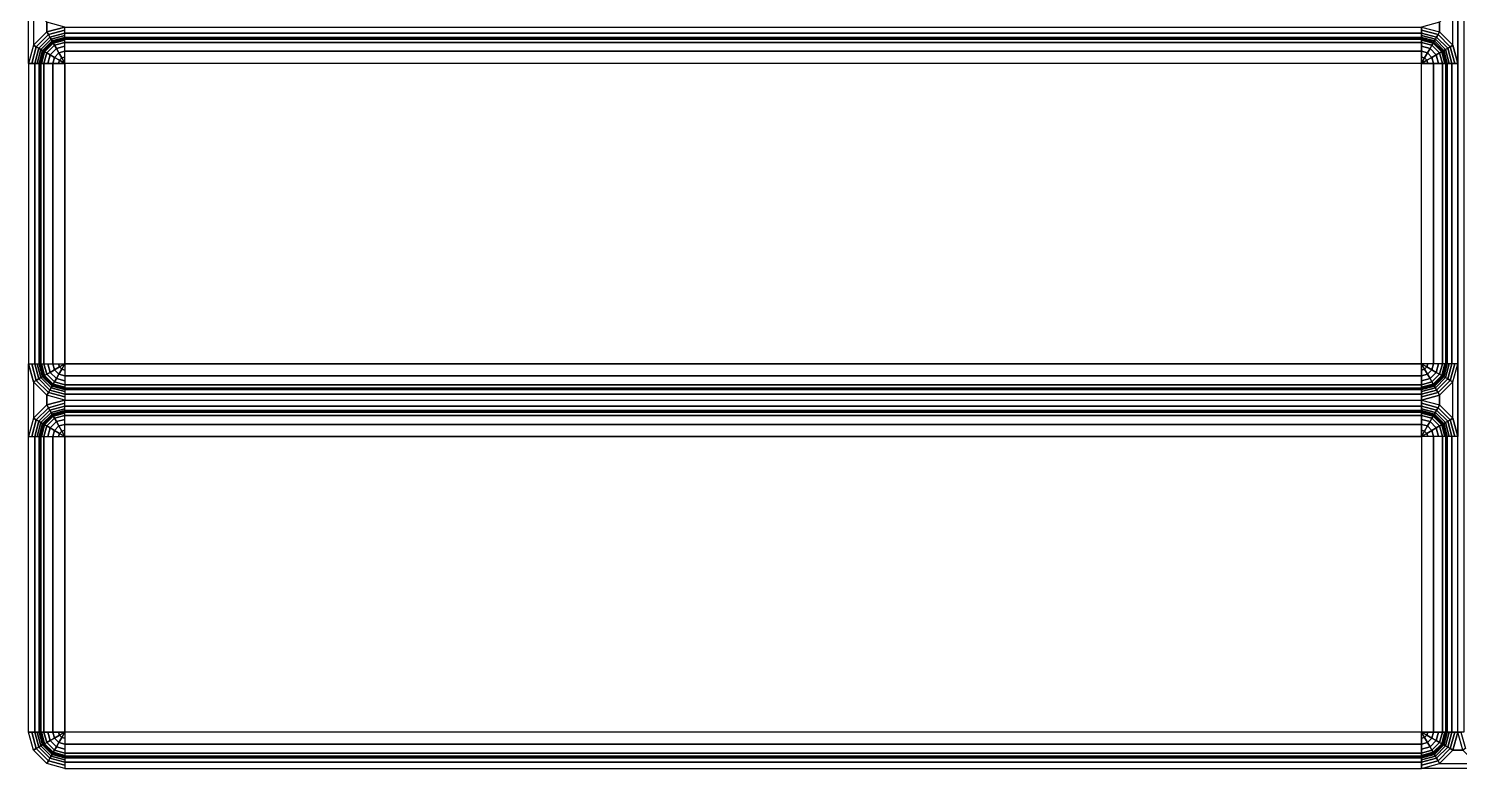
# Model space of a CAD drawing. Extents: x 0 to 500, y -450 to 0.
# Drawn here: x 0 to 295.3, y -450 to -297.3 of the extents above; entities that cross this region are included whole.
import ezdxf

# ---------------------------------------------------------------- set-up
doc = ezdxf.new("R2010")
doc.units = 0
doc.layers.add('BRANCO', color=7, linetype='CONTINUOUS')

msp = doc.modelspace()

# ---------------------------------------------------------------- linework, layer by layer
at = {"layer": 'BRANCO'}
for points in [[(296.25, -7.5, 44.67), (296.25, -442.5, 44.67), (295, -442.5, 45), (295, -7.5, 45)], [(1, -300.75, 45), (0, -304.5, 45), (0, -289.5, 45), (1, -293.25, 45)], [(293.99, -293.25, 45), (295, -289.5, 45), (295, -304.5, 45), (293.99, -300.75, 45)], [(1, -293.25, 45), (1, -300.75, 45), (3.75, -298, 45), (3.75, -295.99, 45)], [(293.99, -300.75, 45), (293.99, -293.25, 45), (291.25, -295.99, 45), (291.25, -298, 45)], [(1.56, -301.07, 44.91), (4.07, -298.56, 44.91), (3.75, -298, 45), (1, -300.75, 45)], [(3.75, -295.99, 45), (3.75, -298, 45), (7.5, -297, 45), (3.75, -295.99, 45)], [(4.07, -298.56, 44.91), (7.5, -297.64, 44.91), (7.5, -297, 45), (3.75, -298, 45)], [(4.37, -299.08, 44.67), (7.5, -298.25, 44.67), (7.5, -297.64, 44.91), (4.07, -298.56, 44.91)], [(4.63, -299.53, 44.27), (7.5, -298.76, 44.27), (7.5, -298.25, 44.67), (4.37, -299.08, 44.67)], [(7.5, -297, 45), (287.5, -297, 45), (287.5, -298.25, 44.67), (7.5, -298.25, 44.67)], [(7.5, -298.25, 44.67), (287.5, -298.25, 44.67), (287.5, -299.16, 43.75), (7.5, -299.16, 43.75)], [(291.25, -298, 45), (291.25, -295.99, 45), (287.5, -297, 45), (291.25, -298, 45)], [(290.92, -298.56, 44.91), (287.5, -297.64, 44.91), (287.5, -297, 45), (291.25, -298, 45)], [(290.62, -299.08, 44.67), (287.5, -298.25, 44.67), (287.5, -297.64, 44.91), (290.92, -298.56, 44.91)], [(290.36, -299.53, 44.27), (287.5, -298.76, 44.27), (287.5, -298.25, 44.67), (290.62, -299.08, 44.67)], [(293.43, -301.07, 44.91), (290.92, -298.56, 44.91), (291.25, -298, 45), (293.99, -300.75, 45)], [(0.64, -304.5, 44.91), (1.56, -301.07, 44.91), (1, -300.75, 45), (0, -304.5, 45)], [(1.25, -304.5, 44.67), (2.08, -301.37, 44.67), (1.56, -301.07, 44.91), (0.64, -304.5, 44.91)], [(2.08, -301.37, 44.67), (4.37, -299.08, 44.67), (4.07, -298.56, 44.91), (1.56, -301.07, 44.91)], [(2.53, -301.63, 44.27), (4.63, -299.53, 44.27), (4.37, -299.08, 44.67), (2.08, -301.37, 44.67)], [(2.88, -301.83, 43.75), (4.83, -299.87, 43.75), (4.63, -299.53, 44.27), (2.53, -301.63, 44.27)], [(3.09, -301.95, 43.15), (4.95, -300.09, 43.15), (4.83, -299.87, 43.75), (2.88, -301.83, 43.75)], [(3.17, -302, 42.5), (5, -300.16, 42.5), (4.95, -300.09, 43.15), (3.09, -301.95, 43.15)], [(3.31, -302.08, 3.71), (5.08, -300.31, 3.71), (5, -300.16, 5), (3.17, -302, 5)], [(3.17, -302, 5), (5, -300.16, 5), (5, -300.16, 42.5), (3.17, -302, 42.5)], [(3.75, -302.33, 2.5), (5.33, -300.75, 2.5), (5.08, -300.31, 3.71), (3.31, -302.08, 3.71)], [(4.44, -302.73, 1.46), (5.73, -301.43, 1.46), (5.33, -300.75, 2.5), (3.75, -302.33, 2.5)], [(4.83, -299.87, 43.75), (7.5, -299.16, 43.75), (7.5, -298.76, 44.27), (4.63, -299.53, 44.27)], [(4.95, -300.09, 43.15), (7.5, -299.41, 43.15), (7.5, -299.16, 43.75), (4.83, -299.87, 43.75)], [(5, -300.16, 42.5), (7.5, -299.5, 42.5), (7.5, -299.41, 43.15), (4.95, -300.09, 43.15)], [(5.08, -300.31, 3.71), (7.5, -299.67, 3.71), (7.5, -299.5, 5), (5, -300.16, 5)], [(5, -300.16, 5), (7.5, -299.5, 5), (7.5, -299.5, 42.5), (5, -300.16, 42.5)], [(5.33, -300.75, 2.5), (7.5, -300.16, 2.5), (7.5, -299.67, 3.71), (5.08, -300.31, 3.71)], [(5.73, -301.43, 1.46), (7.5, -300.96, 1.46), (7.5, -300.16, 2.5), (5.33, -300.75, 2.5)], [(6.25, -302.33, 0.67), (7.5, -302, 0.67), (7.5, -300.96, 1.46), (5.73, -301.43, 1.46)], [(7.5, -299.16, 43.75), (287.5, -299.16, 43.75), (287.5, -299.5, 42.5), (7.5, -299.5, 42.5)], [(7.5, -299.5, 42.5), (287.5, -299.5, 42.5), (287.5, -299.5, 5), (7.5, -299.5, 5)], [(7.5, -299.5, 5), (287.5, -299.5, 5), (287.5, -300.16, 2.5), (7.5, -300.16, 2.5)], [(7.5, -300.16, 2.5), (287.5, -300.16, 2.5), (287.5, -302, 0.67), (7.5, -302, 0.67)], [(290.16, -299.87, 43.75), (287.5, -299.16, 43.75), (287.5, -298.76, 44.27), (290.36, -299.53, 44.27)], [(290.04, -300.09, 43.15), (287.5, -299.41, 43.15), (287.5, -299.16, 43.75), (290.16, -299.87, 43.75)], [(290, -300.16, 42.5), (287.5, -299.5, 42.5), (287.5, -299.41, 43.15), (290.04, -300.09, 43.15)], [(289.91, -300.31, 3.71), (287.5, -299.67, 3.71), (287.5, -299.5, 5), (290, -300.16, 5)], [(290, -300.16, 5), (287.5, -299.5, 5), (287.5, -299.5, 42.5), (290, -300.16, 42.5)], [(289.66, -300.75, 2.5), (287.5, -300.16, 2.5), (287.5, -299.67, 3.71), (289.91, -300.31, 3.71)], [(289.27, -301.43, 1.46), (287.5, -300.96, 1.46), (287.5, -300.16, 2.5), (289.66, -300.75, 2.5)], [(288.75, -302.33, 0.67), (287.5, -302, 0.67), (287.5, -300.96, 1.46), (289.27, -301.43, 1.46)], [(290.56, -302.73, 1.46), (289.27, -301.43, 1.46), (289.66, -300.75, 2.5), (291.25, -302.33, 2.5)], [(291.25, -302.33, 2.5), (289.66, -300.75, 2.5), (289.91, -300.31, 3.71), (291.68, -302.08, 3.71)], [(291.68, -302.08, 3.71), (289.91, -300.31, 3.71), (290, -300.16, 5), (291.83, -302, 5)], [(291.83, -302, 42.5), (290, -300.16, 42.5), (290.04, -300.09, 43.15), (291.9, -301.95, 43.15)], [(291.83, -302, 5), (290, -300.16, 5), (290, -300.16, 42.5), (291.83, -302, 42.5)], [(291.9, -301.95, 43.15), (290.04, -300.09, 43.15), (290.16, -299.87, 43.75), (292.12, -301.83, 43.75)], [(292.12, -301.83, 43.75), (290.16, -299.87, 43.75), (290.36, -299.53, 44.27), (292.46, -301.63, 44.27)], [(292.46, -301.63, 44.27), (290.36, -299.53, 44.27), (290.62, -299.08, 44.67), (292.91, -301.37, 44.67)], [(292.91, -301.37, 44.67), (290.62, -299.08, 44.67), (290.92, -298.56, 44.91), (293.43, -301.07, 44.91)], [(293.75, -304.5, 44.67), (292.91, -301.37, 44.67), (293.43, -301.07, 44.91), (294.35, -304.5, 44.91)], [(294.35, -304.5, 44.91), (293.43, -301.07, 44.91), (293.99, -300.75, 45), (295, -304.5, 45)], [(1.77, -304.5, 44.27), (2.53, -301.63, 44.27), (2.08, -301.37, 44.67), (1.25, -304.5, 44.67)], [(2.16, -304.5, 43.75), (2.88, -301.83, 43.75), (2.53, -301.63, 44.27), (1.77, -304.5, 44.27)], [(2.41, -304.5, 43.15), (3.09, -301.95, 43.15), (2.88, -301.83, 43.75), (2.16, -304.5, 43.75)], [(2.5, -304.5, 42.5), (3.17, -302, 42.5), (3.09, -301.95, 43.15), (2.41, -304.5, 43.15)], [(2.67, -304.5, 3.71), (3.31, -302.08, 3.71), (3.17, -302, 5), (2.5, -304.5, 5)], [(2.5, -304.5, 5), (3.17, -302, 5), (3.17, -302, 42.5), (2.5, -304.5, 42.5)], [(3.17, -304.5, 2.5), (3.75, -302.33, 2.5), (3.31, -302.08, 3.71), (2.67, -304.5, 3.71)], [(3.96, -304.5, 1.46), (4.44, -302.73, 1.46), (3.75, -302.33, 2.5), (3.17, -304.5, 2.5)], [(5, -304.5, 0.67), (5.33, -303.25, 0.67), (4.44, -302.73, 1.46), (3.96, -304.5, 1.46)], [(5.33, -303.25, 0.67), (6.25, -302.33, 0.67), (5.73, -301.43, 1.46), (4.44, -302.73, 1.46)], [(6.2, -304.5, 0.17), (6.38, -303.85, 0.17), (5.33, -303.25, 0.67), (5, -304.5, 0.67)], [(6.38, -303.85, 0.17), (6.85, -303.37, 0.17), (6.25, -302.33, 0.67), (5.33, -303.25, 0.67)], [(7.5, -304.5), (6.38, -303.85, 0.17), (6.2, -304.5, 0.17), (7.5, -304.5)], [(6.85, -303.37, 0.17), (7.5, -303.2, 0.17), (7.5, -302, 0.67), (6.25, -302.33, 0.67)], [(7.5, -304.5), (6.85, -303.37, 0.17), (6.38, -303.85, 0.17), (7.5, -304.5)], [(7.5, -304.5), (7.5, -303.2, 0.17), (6.85, -303.37, 0.17), (7.5, -304.5)], [(7.5, -302, 0.67), (287.5, -302, 0.67), (287.5, -304.5), (7.5, -304.5)], [(288.14, -303.37, 0.17), (287.5, -303.2, 0.17), (287.5, -302, 0.67), (288.75, -302.33, 0.67)], [(287.5, -304.5), (287.5, -303.2, 0.17), (288.14, -303.37, 0.17), (287.5, -304.5)], [(287.5, -304.5), (288.14, -303.37, 0.17), (288.62, -303.85, 0.17), (287.5, -304.5)], [(287.5, -304.5), (288.62, -303.85, 0.17), (288.79, -304.5, 0.17), (287.5, -304.5)], [(288.62, -303.85, 0.17), (288.14, -303.37, 0.17), (288.75, -302.33, 0.67), (289.66, -303.25, 0.67)], [(288.79, -304.5, 0.17), (288.62, -303.85, 0.17), (289.66, -303.25, 0.67), (290, -304.5, 0.67)], [(289.66, -303.25, 0.67), (288.75, -302.33, 0.67), (289.27, -301.43, 1.46), (290.56, -302.73, 1.46)], [(290, -304.5, 0.67), (289.66, -303.25, 0.67), (290.56, -302.73, 1.46), (291.03, -304.5, 1.46)], [(291.03, -304.5, 1.46), (290.56, -302.73, 1.46), (291.25, -302.33, 2.5), (291.83, -304.5, 2.5)], [(291.83, -304.5, 2.5), (291.25, -302.33, 2.5), (291.68, -302.08, 3.71), (292.33, -304.5, 3.71)], [(292.33, -304.5, 3.71), (291.68, -302.08, 3.71), (291.83, -302, 5), (292.5, -304.5, 5)], [(292.5, -304.5, 42.5), (291.83, -302, 42.5), (291.9, -301.95, 43.15), (292.58, -304.5, 43.15)], [(292.5, -304.5, 5), (291.83, -302, 5), (291.83, -302, 42.5), (292.5, -304.5, 42.5)], [(292.58, -304.5, 43.15), (291.9, -301.95, 43.15), (292.12, -301.83, 43.75), (292.83, -304.5, 43.75)], [(292.83, -304.5, 43.75), (292.12, -301.83, 43.75), (292.46, -301.63, 44.27), (293.23, -304.5, 44.27)], [(293.23, -304.5, 44.27), (292.46, -301.63, 44.27), (292.91, -301.37, 44.67), (293.75, -304.5, 44.67)], [(0, -304.5, 45), (0, -366.5, 45), (1.25, -366.5, 44.67), (1.25, -304.5, 44.67)], [(1.25, -304.5, 44.67), (1.25, -366.5, 44.67), (2.16, -366.5, 43.75), (2.16, -304.5, 43.75)], [(2.16, -304.5, 43.75), (2.16, -366.5, 43.75), (2.5, -366.5, 42.5), (2.5, -304.5, 42.5)], [(2.5, -304.5, 42.5), (2.5, -366.5, 42.5), (2.5, -366.5, 5), (2.5, -304.5, 5)], [(2.5, -304.5, 5), (2.5, -366.5, 5), (3.17, -366.5, 2.5), (3.17, -304.5, 2.5)], [(3.17, -304.5, 2.5), (3.17, -366.5, 2.5), (5, -366.5, 0.67), (5, -304.5, 0.67)], [(5, -304.5, 0.67), (5, -366.5, 0.67), (7.5, -366.5), (7.5, -304.5)], [(287.5, -366.5), (287.5, -304.5), (7.5, -304.5), (7.5, -366.5)], [(290, -304.5, 0.67), (290, -366.5, 0.67), (287.5, -366.5), (287.5, -304.5)], [(291.83, -304.5, 2.5), (291.83, -366.5, 2.5), (290, -366.5, 0.67), (290, -304.5, 0.67)], [(292.5, -304.5, 5), (292.5, -366.5, 5), (291.83, -366.5, 2.5), (291.83, -304.5, 2.5)], [(292.83, -304.5, 43.75), (292.83, -366.5, 43.75), (292.5, -366.5, 42.5), (292.5, -304.5, 42.5)], [(292.5, -304.5, 42.5), (292.5, -366.5, 42.5), (292.5, -366.5, 5), (292.5, -304.5, 5)], [(293.75, -304.5, 44.67), (293.75, -366.5, 44.67), (292.83, -366.5, 43.75), (292.83, -304.5, 43.75)], [(295, -304.5, 45), (295, -366.5, 45), (293.75, -366.5, 44.67), (293.75, -304.5, 44.67)], [(0.64, -366.5, 44.91), (1.56, -369.92, 44.91), (1, -370.25, 45), (0, -366.5, 45)], [(1, -377.75, 45), (0, -381.5, 45), (0, -366.5, 45), (1, -370.25, 45)], [(1.25, -366.5, 44.67), (2.08, -369.62, 44.67), (1.56, -369.92, 44.91), (0.64, -366.5, 44.91)], [(1.77, -366.5, 44.27), (2.53, -369.36, 44.27), (2.08, -369.62, 44.67), (1.25, -366.5, 44.67)], [(2.16, -366.5, 43.75), (2.88, -369.16, 43.75), (2.53, -369.36, 44.27), (1.77, -366.5, 44.27)], [(2.41, -366.5, 43.15), (3.09, -369.04, 43.15), (2.88, -369.16, 43.75), (2.16, -366.5, 43.75)], [(2.5, -366.5, 42.5), (3.17, -369, 42.5), (3.09, -369.04, 43.15), (2.41, -366.5, 43.15)], [(2.67, -366.5, 3.71), (3.31, -368.91, 3.71), (3.17, -369, 5), (2.5, -366.5, 5)], [(2.5, -366.5, 5), (3.17, -369, 5), (3.17, -369, 42.5), (2.5, -366.5, 42.5)], [(3.17, -366.5, 2.5), (3.75, -368.66, 2.5), (3.31, -368.91, 3.71), (2.67, -366.5, 3.71)], [(3.09, -369.04, 43.15), (4.95, -370.9, 43.15), (4.83, -371.12, 43.75), (2.88, -369.16, 43.75)], [(3.17, -369, 42.5), (5, -370.83, 42.5), (4.95, -370.9, 43.15), (3.09, -369.04, 43.15)], [(3.96, -366.5, 1.46), (4.44, -368.26, 1.46), (3.75, -368.66, 2.5), (3.17, -366.5, 2.5)], [(3.31, -368.91, 3.71), (5.08, -370.68, 3.71), (5, -370.83, 5), (3.17, -369, 5)], [(3.17, -369, 5), (5, -370.83, 5), (5, -370.83, 42.5), (3.17, -369, 42.5)], [(3.75, -368.66, 2.5), (5.33, -370.25, 2.5), (5.08, -370.68, 3.71), (3.31, -368.91, 3.71)], [(4.44, -368.26, 1.46), (5.73, -369.56, 1.46), (5.33, -370.25, 2.5), (3.75, -368.66, 2.5)], [(5, -366.5, 0.67), (5.33, -367.75, 0.67), (4.44, -368.26, 1.46), (3.96, -366.5, 1.46)], [(5.33, -367.75, 0.67), (6.25, -368.66, 0.67), (5.73, -369.56, 1.46), (4.44, -368.26, 1.46)], [(6.2, -366.5, 0.17), (6.38, -367.14, 0.17), (5.33, -367.75, 0.67), (5, -366.5, 0.67)], [(6.38, -367.14, 0.17), (6.85, -367.62, 0.17), (6.25, -368.66, 0.67), (5.33, -367.75, 0.67)], [(6.25, -368.66, 0.67), (7.5, -369, 0.67), (7.5, -370.03, 1.46), (5.73, -369.56, 1.46)], [(7.5, -366.5), (6.38, -367.14, 0.17), (6.2, -366.5, 0.17), (7.5, -366.5)], [(6.85, -367.62, 0.17), (7.5, -367.79, 0.17), (7.5, -369, 0.67), (6.25, -368.66, 0.67)], [(7.5, -366.5), (6.85, -367.62, 0.17), (6.38, -367.14, 0.17), (7.5, -366.5)], [(7.5, -366.5), (7.5, -367.79, 0.17), (6.85, -367.62, 0.17), (7.5, -366.5)], [(7.5, -369, 0.67), (287.5, -369, 0.67), (287.5, -366.5), (7.5, -366.5)], [(7.5, -370.83, 2.5), (287.5, -370.83, 2.5), (287.5, -369, 0.67), (7.5, -369, 0.67)], [(287.5, -366.5), (288.62, -367.14, 0.17), (288.79, -366.5, 0.17), (287.5, -366.5)], [(287.5, -366.5), (288.14, -367.62, 0.17), (288.62, -367.14, 0.17), (287.5, -366.5)], [(287.5, -366.5), (287.5, -367.79, 0.17), (288.14, -367.62, 0.17), (287.5, -366.5)], [(288.14, -367.62, 0.17), (287.5, -367.79, 0.17), (287.5, -369, 0.67), (288.75, -368.66, 0.67)], [(288.75, -368.66, 0.67), (287.5, -369, 0.67), (287.5, -370.03, 1.46), (289.27, -369.56, 1.46)], [(288.62, -367.14, 0.17), (288.14, -367.62, 0.17), (288.75, -368.66, 0.67), (289.66, -367.75, 0.67)], [(288.79, -366.5, 0.17), (288.62, -367.14, 0.17), (289.66, -367.75, 0.67), (290, -366.5, 0.67)], [(289.66, -367.75, 0.67), (288.75, -368.66, 0.67), (289.27, -369.56, 1.46), (290.56, -368.26, 1.46)], [(290.56, -368.26, 1.46), (289.27, -369.56, 1.46), (289.66, -370.25, 2.5), (291.25, -368.66, 2.5)], [(290, -366.5, 0.67), (289.66, -367.75, 0.67), (290.56, -368.26, 1.46), (291.03, -366.5, 1.46)], [(291.25, -368.66, 2.5), (289.66, -370.25, 2.5), (289.91, -370.68, 3.71), (291.68, -368.91, 3.71)], [(291.68, -368.91, 3.71), (289.91, -370.68, 3.71), (290, -370.83, 5), (291.83, -369, 5)], [(291.83, -369, 5), (290, -370.83, 5), (290, -370.83, 42.5), (291.83, -369, 42.5)], [(291.83, -369, 42.5), (290, -370.83, 42.5), (290.04, -370.9, 43.15), (291.9, -369.04, 43.15)], [(291.9, -369.04, 43.15), (290.04, -370.9, 43.15), (290.16, -371.12, 43.75), (292.12, -369.16, 43.75)], [(291.03, -366.5, 1.46), (290.56, -368.26, 1.46), (291.25, -368.66, 2.5), (291.83, -366.5, 2.5)], [(291.83, -366.5, 2.5), (291.25, -368.66, 2.5), (291.68, -368.91, 3.71), (292.33, -366.5, 3.71)], [(292.33, -366.5, 3.71), (291.68, -368.91, 3.71), (291.83, -369, 5), (292.5, -366.5, 5)], [(292.5, -366.5, 5), (291.83, -369, 5), (291.83, -369, 42.5), (292.5, -366.5, 42.5)], [(292.5, -366.5, 42.5), (291.83, -369, 42.5), (291.9, -369.04, 43.15), (292.58, -366.5, 43.15)], [(292.58, -366.5, 43.15), (291.9, -369.04, 43.15), (292.12, -369.16, 43.75), (292.83, -366.5, 43.75)], [(292.83, -366.5, 43.75), (292.12, -369.16, 43.75), (292.46, -369.36, 44.27), (293.23, -366.5, 44.27)], [(293.23, -366.5, 44.27), (292.46, -369.36, 44.27), (292.91, -369.62, 44.67), (293.75, -366.5, 44.67)], [(293.75, -366.5, 44.67), (292.91, -369.62, 44.67), (293.43, -369.92, 44.91), (294.35, -366.5, 44.91)], [(294.35, -366.5, 44.91), (293.43, -369.92, 44.91), (293.99, -370.25, 45), (295, -366.5, 45)], [(293.99, -370.25, 45), (295, -366.5, 45), (295, -381.5, 45), (293.99, -377.75, 45)], [(1.56, -369.92, 44.91), (4.07, -372.43, 44.91), (3.75, -372.99, 45), (1, -370.25, 45)], [(1, -370.25, 45), (1, -377.75, 45), (3.75, -375, 45), (3.75, -372.99, 45)], [(2.08, -369.62, 44.67), (4.37, -371.91, 44.67), (4.07, -372.43, 44.91), (1.56, -369.92, 44.91)], [(2.53, -369.36, 44.27), (4.63, -371.46, 44.27), (4.37, -371.91, 44.67), (2.08, -369.62, 44.67)], [(2.88, -369.16, 43.75), (4.83, -371.12, 43.75), (4.63, -371.46, 44.27), (2.53, -369.36, 44.27)], [(4.37, -371.91, 44.67), (7.5, -372.75, 44.67), (7.5, -373.35, 44.91), (4.07, -372.43, 44.91)], [(4.63, -371.46, 44.27), (7.5, -372.23, 44.27), (7.5, -372.75, 44.67), (4.37, -371.91, 44.67)], [(4.83, -371.12, 43.75), (7.5, -371.83, 43.75), (7.5, -372.23, 44.27), (4.63, -371.46, 44.27)], [(4.95, -370.9, 43.15), (7.5, -371.58, 43.15), (7.5, -371.83, 43.75), (4.83, -371.12, 43.75)], [(5, -370.83, 42.5), (7.5, -371.5, 42.5), (7.5, -371.58, 43.15), (4.95, -370.9, 43.15)], [(5.08, -370.68, 3.71), (7.5, -371.32, 3.71), (7.5, -371.5, 5), (5, -370.83, 5)], [(5, -370.83, 5), (7.5, -371.5, 5), (7.5, -371.5, 42.5), (5, -370.83, 42.5)], [(5.33, -370.25, 2.5), (7.5, -370.83, 2.5), (7.5, -371.32, 3.71), (5.08, -370.68, 3.71)], [(5.73, -369.56, 1.46), (7.5, -370.03, 1.46), (7.5, -370.83, 2.5), (5.33, -370.25, 2.5)], [(7.5, -371.5, 5), (287.5, -371.5, 5), (287.5, -370.83, 2.5), (7.5, -370.83, 2.5)], [(7.5, -371.83, 43.75), (287.5, -371.83, 43.75), (287.5, -371.5, 42.5), (7.5, -371.5, 42.5)], [(7.5, -371.5, 42.5), (287.5, -371.5, 42.5), (287.5, -371.5, 5), (7.5, -371.5, 5)], [(7.5, -372.75, 44.67), (287.5, -372.75, 44.67), (287.5, -371.83, 43.75), (7.5, -371.83, 43.75)], [(289.27, -369.56, 1.46), (287.5, -370.03, 1.46), (287.5, -370.83, 2.5), (289.66, -370.25, 2.5)], [(289.66, -370.25, 2.5), (287.5, -370.83, 2.5), (287.5, -371.32, 3.71), (289.91, -370.68, 3.71)], [(289.91, -370.68, 3.71), (287.5, -371.32, 3.71), (287.5, -371.5, 5), (290, -370.83, 5)], [(290, -370.83, 5), (287.5, -371.5, 5), (287.5, -371.5, 42.5), (290, -370.83, 42.5)], [(290, -370.83, 42.5), (287.5, -371.5, 42.5), (287.5, -371.58, 43.15), (290.04, -370.9, 43.15)], [(290.04, -370.9, 43.15), (287.5, -371.58, 43.15), (287.5, -371.83, 43.75), (290.16, -371.12, 43.75)], [(290.16, -371.12, 43.75), (287.5, -371.83, 43.75), (287.5, -372.23, 44.27), (290.36, -371.46, 44.27)], [(290.36, -371.46, 44.27), (287.5, -372.23, 44.27), (287.5, -372.75, 44.67), (290.62, -371.91, 44.67)], [(290.62, -371.91, 44.67), (287.5, -372.75, 44.67), (287.5, -373.35, 44.91), (290.92, -372.43, 44.91)], [(292.12, -369.16, 43.75), (290.16, -371.12, 43.75), (290.36, -371.46, 44.27), (292.46, -369.36, 44.27)], [(292.46, -369.36, 44.27), (290.36, -371.46, 44.27), (290.62, -371.91, 44.67), (292.91, -369.62, 44.67)], [(292.91, -369.62, 44.67), (290.62, -371.91, 44.67), (290.92, -372.43, 44.91), (293.43, -369.92, 44.91)], [(293.43, -369.92, 44.91), (290.92, -372.43, 44.91), (291.25, -372.99, 45), (293.99, -370.25, 45)], [(293.99, -377.75, 45), (293.99, -370.25, 45), (291.25, -372.99, 45), (291.25, -375, 45)], [(1.56, -378.07, 44.91), (4.07, -375.56, 44.91), (3.75, -375, 45), (1, -377.75, 45)], [(4.07, -372.43, 44.91), (7.5, -373.35, 44.91), (7.5, -374, 45), (3.75, -372.99, 45)], [(3.75, -372.99, 45), (3.75, -375, 45), (7.5, -374, 45), (3.75, -372.99, 45)], [(4.07, -375.56, 44.91), (7.5, -374.64, 44.91), (7.5, -374, 45), (3.75, -375, 45)], [(4.37, -376.08, 44.67), (7.5, -375.25, 44.67), (7.5, -374.64, 44.91), (4.07, -375.56, 44.91)], [(7.5, -374, 45), (287.5, -374, 45), (287.5, -372.75, 44.67), (7.5, -372.75, 44.67)], [(7.5, -374, 45), (287.5, -374, 45), (287.5, -375.25, 44.67), (7.5, -375.25, 44.67)], [(290.92, -372.43, 44.91), (287.5, -373.35, 44.91), (287.5, -374, 45), (291.25, -372.99, 45)], [(291.25, -375, 45), (291.25, -372.99, 45), (287.5, -374, 45), (291.25, -375, 45)], [(290.92, -375.56, 44.91), (287.5, -374.64, 44.91), (287.5, -374, 45), (291.25, -375, 45)], [(290.62, -376.08, 44.67), (287.5, -375.25, 44.67), (287.5, -374.64, 44.91), (290.92, -375.56, 44.91)], [(293.43, -378.07, 44.91), (290.92, -375.56, 44.91), (291.25, -375, 45), (293.99, -377.75, 45)], [(0.64, -381.5, 44.91), (1.56, -378.07, 44.91), (1, -377.75, 45), (0, -381.5, 45)], [(2.08, -378.37, 44.67), (4.37, -376.08, 44.67), (4.07, -375.56, 44.91), (1.56, -378.07, 44.91)], [(2.53, -378.63, 44.27), (4.63, -376.53, 44.27), (4.37, -376.08, 44.67), (2.08, -378.37, 44.67)], [(2.88, -378.83, 43.75), (4.83, -376.87, 43.75), (4.63, -376.53, 44.27), (2.53, -378.63, 44.27)], [(3.09, -378.95, 43.15), (4.95, -377.09, 43.15), (4.83, -376.87, 43.75), (2.88, -378.83, 43.75)], [(3.17, -379, 42.5), (5, -377.16, 42.5), (4.95, -377.09, 43.15), (3.09, -378.95, 43.15)], [(3.31, -379.08, 3.71), (5.08, -377.31, 3.71), (5, -377.16, 5), (3.17, -379, 5)], [(3.17, -379, 5), (5, -377.16, 5), (5, -377.16, 42.5), (3.17, -379, 42.5)], [(3.75, -379.33, 2.5), (5.33, -377.75, 2.5), (5.08, -377.31, 3.71), (3.31, -379.08, 3.71)], [(4.44, -379.73, 1.46), (5.73, -378.43, 1.46), (5.33, -377.75, 2.5), (3.75, -379.33, 2.5)], [(4.63, -376.53, 44.27), (7.5, -375.76, 44.27), (7.5, -375.25, 44.67), (4.37, -376.08, 44.67)], [(4.83, -376.87, 43.75), (7.5, -376.16, 43.75), (7.5, -375.76, 44.27), (4.63, -376.53, 44.27)], [(4.95, -377.09, 43.15), (7.5, -376.41, 43.15), (7.5, -376.16, 43.75), (4.83, -376.87, 43.75)], [(5, -377.16, 42.5), (7.5, -376.5, 42.5), (7.5, -376.41, 43.15), (4.95, -377.09, 43.15)], [(5.08, -377.31, 3.71), (7.5, -376.67, 3.71), (7.5, -376.5, 5), (5, -377.16, 5)], [(5, -377.16, 5), (7.5, -376.5, 5), (7.5, -376.5, 42.5), (5, -377.16, 42.5)], [(5.33, -377.75, 2.5), (7.5, -377.16, 2.5), (7.5, -376.67, 3.71), (5.08, -377.31, 3.71)], [(5.73, -378.43, 1.46), (7.5, -377.96, 1.46), (7.5, -377.16, 2.5), (5.33, -377.75, 2.5)], [(6.25, -379.33, 0.67), (7.5, -379, 0.67), (7.5, -377.96, 1.46), (5.73, -378.43, 1.46)], [(7.5, -375.25, 44.67), (287.5, -375.25, 44.67), (287.5, -376.16, 43.75), (7.5, -376.16, 43.75)], [(7.5, -376.16, 43.75), (287.5, -376.16, 43.75), (287.5, -376.5, 42.5), (7.5, -376.5, 42.5)], [(7.5, -376.5, 42.5), (287.5, -376.5, 42.5), (287.5, -376.5, 5), (7.5, -376.5, 5)], [(7.5, -376.5, 5), (287.5, -376.5, 5), (287.5, -377.16, 2.5), (7.5, -377.16, 2.5)], [(7.5, -377.16, 2.5), (287.5, -377.16, 2.5), (287.5, -379, 0.67), (7.5, -379, 0.67)], [(290.36, -376.53, 44.27), (287.5, -375.76, 44.27), (287.5, -375.25, 44.67), (290.62, -376.08, 44.67)], [(290.16, -376.87, 43.75), (287.5, -376.16, 43.75), (287.5, -375.76, 44.27), (290.36, -376.53, 44.27)], [(290.04, -377.09, 43.15), (287.5, -376.41, 43.15), (287.5, -376.16, 43.75), (290.16, -376.87, 43.75)], [(290, -377.16, 42.5), (287.5, -376.5, 42.5), (287.5, -376.41, 43.15), (290.04, -377.09, 43.15)], [(289.91, -377.31, 3.71), (287.5, -376.67, 3.71), (287.5, -376.5, 5), (290, -377.16, 5)], [(290, -377.16, 5), (287.5, -376.5, 5), (287.5, -376.5, 42.5), (290, -377.16, 42.5)], [(289.66, -377.75, 2.5), (287.5, -377.16, 2.5), (287.5, -376.67, 3.71), (289.91, -377.31, 3.71)], [(289.27, -378.43, 1.46), (287.5, -377.96, 1.46), (287.5, -377.16, 2.5), (289.66, -377.75, 2.5)], [(288.75, -379.33, 0.67), (287.5, -379, 0.67), (287.5, -377.96, 1.46), (289.27, -378.43, 1.46)], [(290.56, -379.73, 1.46), (289.27, -378.43, 1.46), (289.66, -377.75, 2.5), (291.25, -379.33, 2.5)], [(291.25, -379.33, 2.5), (289.66, -377.75, 2.5), (289.91, -377.31, 3.71), (291.68, -379.08, 3.71)], [(291.68, -379.08, 3.71), (289.91, -377.31, 3.71), (290, -377.16, 5), (291.83, -379, 5)], [(291.83, -379, 42.5), (290, -377.16, 42.5), (290.04, -377.09, 43.15), (291.9, -378.95, 43.15)], [(291.83, -379, 5), (290, -377.16, 5), (290, -377.16, 42.5), (291.83, -379, 42.5)], [(291.9, -378.95, 43.15), (290.04, -377.09, 43.15), (290.16, -376.87, 43.75), (292.12, -378.83, 43.75)], [(292.12, -378.83, 43.75), (290.16, -376.87, 43.75), (290.36, -376.53, 44.27), (292.46, -378.63, 44.27)], [(292.46, -378.63, 44.27), (290.36, -376.53, 44.27), (290.62, -376.08, 44.67), (292.91, -378.37, 44.67)], [(292.91, -378.37, 44.67), (290.62, -376.08, 44.67), (290.92, -375.56, 44.91), (293.43, -378.07, 44.91)], [(294.35, -381.5, 44.91), (293.43, -378.07, 44.91), (293.99, -377.75, 45), (295, -381.5, 45)], [(1.25, -381.5, 44.67), (2.08, -378.37, 44.67), (1.56, -378.07, 44.91), (0.64, -381.5, 44.91)], [(1.77, -381.5, 44.27), (2.53, -378.63, 44.27), (2.08, -378.37, 44.67), (1.25, -381.5, 44.67)], [(2.16, -381.5, 43.75), (2.88, -378.83, 43.75), (2.53, -378.63, 44.27), (1.77, -381.5, 44.27)], [(2.41, -381.5, 43.15), (3.09, -378.95, 43.15), (2.88, -378.83, 43.75), (2.16, -381.5, 43.75)], [(2.5, -381.5, 42.5), (3.17, -379, 42.5), (3.09, -378.95, 43.15), (2.41, -381.5, 43.15)], [(2.67, -381.5, 3.71), (3.31, -379.08, 3.71), (3.17, -379, 5), (2.5, -381.5, 5)], [(2.5, -381.5, 5), (3.17, -379, 5), (3.17, -379, 42.5), (2.5, -381.5, 42.5)], [(3.17, -381.5, 2.5), (3.75, -379.33, 2.5), (3.31, -379.08, 3.71), (2.67, -381.5, 3.71)], [(3.96, -381.5, 1.46), (4.44, -379.73, 1.46), (3.75, -379.33, 2.5), (3.17, -381.5, 2.5)], [(5, -381.5, 0.67), (5.33, -380.25, 0.67), (4.44, -379.73, 1.46), (3.96, -381.5, 1.46)], [(5.33, -380.25, 0.67), (6.25, -379.33, 0.67), (5.73, -378.43, 1.46), (4.44, -379.73, 1.46)], [(6.2, -381.5, 0.17), (6.38, -380.85, 0.17), (5.33, -380.25, 0.67), (5, -381.5, 0.67)], [(6.38, -380.85, 0.17), (6.85, -380.37, 0.17), (6.25, -379.33, 0.67), (5.33, -380.25, 0.67)], [(7.5, -381.5), (6.38, -380.85, 0.17), (6.2, -381.5, 0.17), (7.5, -381.5)], [(6.85, -380.37, 0.17), (7.5, -380.2, 0.17), (7.5, -379, 0.67), (6.25, -379.33, 0.67)], [(7.5, -381.5), (6.85, -380.37, 0.17), (6.38, -380.85, 0.17), (7.5, -381.5)], [(7.5, -381.5), (7.5, -380.2, 0.17), (6.85, -380.37, 0.17), (7.5, -381.5)], [(7.5, -379, 0.67), (287.5, -379, 0.67), (287.5, -381.5), (7.5, -381.5)], [(288.14, -380.37, 0.17), (287.5, -380.2, 0.17), (287.5, -379, 0.67), (288.75, -379.33, 0.67)], [(287.5, -381.5), (287.5, -380.2, 0.17), (288.14, -380.37, 0.17), (287.5, -381.5)], [(287.5, -381.5), (288.14, -380.37, 0.17), (288.62, -380.85, 0.17), (287.5, -381.5)], [(287.5, -381.5), (288.62, -380.85, 0.17), (288.79, -381.5, 0.17), (287.5, -381.5)], [(288.62, -380.85, 0.17), (288.14, -380.37, 0.17), (288.75, -379.33, 0.67), (289.66, -380.25, 0.67)], [(288.79, -381.5, 0.17), (288.62, -380.85, 0.17), (289.66, -380.25, 0.67), (290, -381.5, 0.67)], [(289.66, -380.25, 0.67), (288.75, -379.33, 0.67), (289.27, -378.43, 1.46), (290.56, -379.73, 1.46)], [(290, -381.5, 0.67), (289.66, -380.25, 0.67), (290.56, -379.73, 1.46), (291.03, -381.5, 1.46)], [(291.03, -381.5, 1.46), (290.56, -379.73, 1.46), (291.25, -379.33, 2.5), (291.83, -381.5, 2.5)], [(291.83, -381.5, 2.5), (291.25, -379.33, 2.5), (291.68, -379.08, 3.71), (292.33, -381.5, 3.71)], [(292.33, -381.5, 3.71), (291.68, -379.08, 3.71), (291.83, -379, 5), (292.5, -381.5, 5)], [(292.5, -381.5, 42.5), (291.83, -379, 42.5), (291.9, -378.95, 43.15), (292.58, -381.5, 43.15)], [(292.5, -381.5, 5), (291.83, -379, 5), (291.83, -379, 42.5), (292.5, -381.5, 42.5)], [(292.58, -381.5, 43.15), (291.9, -378.95, 43.15), (292.12, -378.83, 43.75), (292.83, -381.5, 43.75)], [(292.83, -381.5, 43.75), (292.12, -378.83, 43.75), (292.46, -378.63, 44.27), (293.23, -381.5, 44.27)], [(293.23, -381.5, 44.27), (292.46, -378.63, 44.27), (292.91, -378.37, 44.67), (293.75, -381.5, 44.67)], [(293.75, -381.5, 44.67), (292.91, -378.37, 44.67), (293.43, -378.07, 44.91), (294.35, -381.5, 44.91)], [(0, -442.5, 45), (0, -381.5, 45), (1.25, -381.5, 44.67), (1.25, -442.5, 44.67)], [(1.25, -442.5, 44.67), (1.25, -381.5, 44.67), (2.16, -381.5, 43.75), (2.16, -442.5, 43.75)], [(2.16, -442.5, 43.75), (2.16, -381.5, 43.75), (2.5, -381.5, 42.5), (2.5, -442.5, 42.5)], [(2.5, -442.5, 42.5), (2.5, -381.5, 42.5), (2.5, -381.5, 5), (2.5, -442.5, 5)], [(2.5, -442.5, 5), (2.5, -381.5, 5), (3.17, -381.5, 2.5), (3.17, -442.5, 2.5)], [(3.17, -442.5, 2.5), (3.17, -381.5, 2.5), (5, -381.5, 0.67), (5, -442.5, 0.67)], [(5, -442.5, 0.67), (5, -381.5, 0.67), (7.5, -381.5), (7.5, -442.5)], [(7.5, -442.5), (7.5, -381.5), (287.5, -381.5), (287.5, -442.5)], [(290, -442.5, 0.67), (290, -381.5, 0.67), (287.5, -381.5), (287.5, -442.5)], [(291.83, -442.5, 2.5), (291.83, -381.5, 2.5), (290, -381.5, 0.67), (290, -442.5, 0.67)], [(292.5, -442.5, 5), (292.5, -381.5, 5), (291.83, -381.5, 2.5), (291.83, -442.5, 2.5)], [(292.83, -442.5, 43.75), (292.83, -381.5, 43.75), (292.5, -381.5, 42.5), (292.5, -442.5, 42.5)], [(292.5, -442.5, 42.5), (292.5, -381.5, 42.5), (292.5, -381.5, 5), (292.5, -442.5, 5)], [(293.75, -442.5, 44.67), (293.75, -381.5, 44.67), (292.83, -381.5, 43.75), (292.83, -442.5, 43.75)], [(295, -442.5, 45), (295, -381.5, 45), (293.75, -381.5, 44.67), (293.75, -442.5, 44.67)], [(0.64, -442.5, 44.91), (1.56, -445.92, 44.91), (1, -446.25, 45), (0, -442.5, 45)], [(1.25, -442.5, 44.67), (2.08, -445.62, 44.67), (1.56, -445.92, 44.91), (0.64, -442.5, 44.91)], [(1.77, -442.5, 44.27), (2.53, -445.36, 44.27), (2.08, -445.62, 44.67), (1.25, -442.5, 44.67)], [(2.16, -442.5, 43.75), (2.88, -445.16, 43.75), (2.53, -445.36, 44.27), (1.77, -442.5, 44.27)], [(2.41, -442.5, 43.15), (3.09, -445.04, 43.15), (2.88, -445.16, 43.75), (2.16, -442.5, 43.75)], [(2.5, -442.5, 42.5), (3.17, -445, 42.5), (3.09, -445.04, 43.15), (2.41, -442.5, 43.15)], [(2.67, -442.5, 3.71), (3.31, -444.91, 3.71), (3.17, -445, 5), (2.5, -442.5, 5)], [(2.5, -442.5, 5), (3.17, -445, 5), (3.17, -445, 42.5), (2.5, -442.5, 42.5)], [(3.17, -442.5, 2.5), (3.75, -444.66, 2.5), (3.31, -444.91, 3.71), (2.67, -442.5, 3.71)], [(3.96, -442.5, 1.46), (4.44, -444.26, 1.46), (3.75, -444.66, 2.5), (3.17, -442.5, 2.5)], [(5, -442.5, 0.67), (5.33, -443.75, 0.67), (4.44, -444.26, 1.46), (3.96, -442.5, 1.46)], [(6.2, -442.5, 0.17), (6.38, -443.14, 0.17), (5.33, -443.75, 0.67), (5, -442.5, 0.67)], [(7.5, -442.5), (6.38, -443.14, 0.17), (6.2, -442.5, 0.17), (7.5, -442.5)], [(7.5, -442.5), (6.85, -443.62, 0.17), (6.38, -443.14, 0.17), (7.5, -442.5)], [(7.5, -442.5), (7.5, -443.79, 0.17), (6.85, -443.62, 0.17), (7.5, -442.5)], [(7.5, -445, 0.67), (287.5, -445, 0.67), (287.5, -442.5), (7.5, -442.5)], [(287.5, -442.5), (288.62, -443.14, 0.17), (288.79, -442.5, 0.17), (287.5, -442.5)], [(287.5, -442.5), (288.14, -443.62, 0.17), (288.62, -443.14, 0.17), (287.5, -442.5)], [(287.5, -442.5), (287.5, -443.79, 0.17), (288.14, -443.62, 0.17), (287.5, -442.5)], [(288.79, -442.5, 0.17), (288.62, -443.14, 0.17), (289.66, -443.75, 0.67), (290, -442.5, 0.67)], [(290, -442.5, 0.67), (289.66, -443.75, 0.67), (290.56, -444.26, 1.46), (291.03, -442.5, 1.46)], [(291.03, -442.5, 1.46), (290.56, -444.26, 1.46), (291.25, -444.66, 2.5), (291.83, -442.5, 2.5)], [(291.83, -442.5, 2.5), (291.25, -444.66, 2.5), (291.68, -444.91, 3.71), (292.33, -442.5, 3.71)], [(292.33, -442.5, 3.71), (291.68, -444.91, 3.71), (291.83, -445, 5), (292.5, -442.5, 5)], [(292.5, -442.5, 5), (291.83, -445, 5), (291.83, -445, 42.5), (292.5, -442.5, 42.5)], [(292.5, -442.5, 42.5), (291.83, -445, 42.5), (291.9, -445.04, 43.15), (292.58, -442.5, 43.15)], [(292.58, -442.5, 43.15), (291.9, -445.04, 43.15), (292.12, -445.16, 43.75), (292.83, -442.5, 43.75)], [(292.83, -442.5, 43.75), (292.12, -445.16, 43.75), (292.46, -445.36, 44.27), (293.23, -442.5, 44.27)], [(293.23, -442.5, 44.27), (292.46, -445.36, 44.27), (292.91, -445.62, 44.67), (293.75, -442.5, 44.67)], [(293.75, -442.5, 44.67), (292.91, -445.62, 44.67), (293.43, -445.92, 44.91), (294.35, -442.5, 44.91)], [(294.35, -442.5, 44.91), (293.43, -445.92, 44.91), (293.99, -446.25, 45), (295, -442.5, 45)], [(293.99, -446.25, 45), (296, -446.25, 45), (295, -442.5, 45), (293.99, -446.25, 45)], [(295.64, -442.5, 44.91), (296.56, -445.92, 44.91), (296, -446.25, 45), (295, -442.5, 45)], [(1.56, -445.92, 44.91), (4.07, -448.43, 44.91), (3.75, -448.99, 45), (1, -446.25, 45)], [(2.08, -445.62, 44.67), (4.37, -447.91, 44.67), (4.07, -448.43, 44.91), (1.56, -445.92, 44.91)], [(2.53, -445.36, 44.27), (4.63, -447.46, 44.27), (4.37, -447.91, 44.67), (2.08, -445.62, 44.67)], [(2.88, -445.16, 43.75), (4.83, -447.12, 43.75), (4.63, -447.46, 44.27), (2.53, -445.36, 44.27)], [(3.09, -445.04, 43.15), (4.95, -446.9, 43.15), (4.83, -447.12, 43.75), (2.88, -445.16, 43.75)], [(3.17, -445, 42.5), (5, -446.83, 42.5), (4.95, -446.9, 43.15), (3.09, -445.04, 43.15)], [(3.31, -444.91, 3.71), (5.08, -446.68, 3.71), (5, -446.83, 5), (3.17, -445, 5)], [(3.17, -445, 5), (5, -446.83, 5), (5, -446.83, 42.5), (3.17, -445, 42.5)], [(3.75, -444.66, 2.5), (5.33, -446.25, 2.5), (5.08, -446.68, 3.71), (3.31, -444.91, 3.71)], [(4.44, -444.26, 1.46), (5.73, -445.56, 1.46), (5.33, -446.25, 2.5), (3.75, -444.66, 2.5)], [(5.33, -443.75, 0.67), (6.25, -444.66, 0.67), (5.73, -445.56, 1.46), (4.44, -444.26, 1.46)], [(6.38, -443.14, 0.17), (6.85, -443.62, 0.17), (6.25, -444.66, 0.67), (5.33, -443.75, 0.67)], [(5.73, -445.56, 1.46), (7.5, -446.03, 1.46), (7.5, -446.83, 2.5), (5.33, -446.25, 2.5)], [(6.25, -444.66, 0.67), (7.5, -445, 0.67), (7.5, -446.03, 1.46), (5.73, -445.56, 1.46)], [(6.85, -443.62, 0.17), (7.5, -443.79, 0.17), (7.5, -445, 0.67), (6.25, -444.66, 0.67)], [(7.5, -446.83, 2.5), (287.5, -446.83, 2.5), (287.5, -445, 0.67), (7.5, -445, 0.67)], [(288.14, -443.62, 0.17), (287.5, -443.79, 0.17), (287.5, -445, 0.67), (288.75, -444.66, 0.67)], [(288.75, -444.66, 0.67), (287.5, -445, 0.67), (287.5, -446.03, 1.46), (289.27, -445.56, 1.46)], [(289.27, -445.56, 1.46), (287.5, -446.03, 1.46), (287.5, -446.83, 2.5), (289.66, -446.25, 2.5)], [(288.62, -443.14, 0.17), (288.14, -443.62, 0.17), (288.75, -444.66, 0.67), (289.66, -443.75, 0.67)], [(289.66, -443.75, 0.67), (288.75, -444.66, 0.67), (289.27, -445.56, 1.46), (290.56, -444.26, 1.46)], [(290.56, -444.26, 1.46), (289.27, -445.56, 1.46), (289.66, -446.25, 2.5), (291.25, -444.66, 2.5)], [(291.25, -444.66, 2.5), (289.66, -446.25, 2.5), (289.91, -446.68, 3.71), (291.68, -444.91, 3.71)], [(291.68, -444.91, 3.71), (289.91, -446.68, 3.71), (290, -446.83, 5), (291.83, -445, 5)], [(291.83, -445, 5), (290, -446.83, 5), (290, -446.83, 42.5), (291.83, -445, 42.5)], [(291.83, -445, 42.5), (290, -446.83, 42.5), (290.04, -446.9, 43.15), (291.9, -445.04, 43.15)], [(291.9, -445.04, 43.15), (290.04, -446.9, 43.15), (290.16, -447.12, 43.75), (292.12, -445.16, 43.75)], [(292.12, -445.16, 43.75), (290.16, -447.12, 43.75), (290.36, -447.46, 44.27), (292.46, -445.36, 44.27)], [(292.46, -445.36, 44.27), (290.36, -447.46, 44.27), (290.62, -447.91, 44.67), (292.91, -445.62, 44.67)], [(292.91, -445.62, 44.67), (290.62, -447.91, 44.67), (290.92, -448.43, 44.91), (293.43, -445.92, 44.91)], [(293.43, -445.92, 44.91), (290.92, -448.43, 44.91), (291.25, -448.99, 45), (293.99, -446.25, 45)], [(4.07, -448.43, 44.91), (7.5, -449.35, 44.91), (7.5, -450, 45), (3.75, -448.99, 45)], [(4.37, -447.91, 44.67), (7.5, -448.75, 44.67), (7.5, -449.35, 44.91), (4.07, -448.43, 44.91)], [(4.63, -447.46, 44.27), (7.5, -448.23, 44.27), (7.5, -448.75, 44.67), (4.37, -447.91, 44.67)], [(4.83, -447.12, 43.75), (7.5, -447.83, 43.75), (7.5, -448.23, 44.27), (4.63, -447.46, 44.27)], [(4.95, -446.9, 43.15), (7.5, -447.58, 43.15), (7.5, -447.83, 43.75), (4.83, -447.12, 43.75)], [(5, -446.83, 42.5), (7.5, -447.5, 42.5), (7.5, -447.58, 43.15), (4.95, -446.9, 43.15)], [(5.08, -446.68, 3.71), (7.5, -447.32, 3.71), (7.5, -447.5, 5), (5, -446.83, 5)], [(5, -446.83, 5), (7.5, -447.5, 5), (7.5, -447.5, 42.5), (5, -446.83, 42.5)], [(5.33, -446.25, 2.5), (7.5, -446.83, 2.5), (7.5, -447.32, 3.71), (5.08, -446.68, 3.71)], [(7.5, -447.5, 5), (287.5, -447.5, 5), (287.5, -446.83, 2.5), (7.5, -446.83, 2.5)], [(7.5, -447.83, 43.75), (287.5, -447.83, 43.75), (287.5, -447.5, 42.5), (7.5, -447.5, 42.5)], [(7.5, -447.5, 42.5), (287.5, -447.5, 42.5), (287.5, -447.5, 5), (7.5, -447.5, 5)], [(7.5, -448.75, 44.67), (287.5, -448.75, 44.67), (287.5, -447.83, 43.75), (7.5, -447.83, 43.75)], [(7.5, -450, 45), (287.5, -450, 45), (287.5, -448.75, 44.67), (7.5, -448.75, 44.67)], [(289.66, -446.25, 2.5), (287.5, -446.83, 2.5), (287.5, -447.32, 3.71), (289.91, -446.68, 3.71)], [(289.91, -446.68, 3.71), (287.5, -447.32, 3.71), (287.5, -447.5, 5), (290, -446.83, 5)], [(290, -446.83, 5), (287.5, -447.5, 5), (287.5, -447.5, 42.5), (290, -446.83, 42.5)], [(290, -446.83, 42.5), (287.5, -447.5, 42.5), (287.5, -447.58, 43.15), (290.04, -446.9, 43.15)], [(290.04, -446.9, 43.15), (287.5, -447.58, 43.15), (287.5, -447.83, 43.75), (290.16, -447.12, 43.75)], [(290.16, -447.12, 43.75), (287.5, -447.83, 43.75), (287.5, -448.23, 44.27), (290.36, -447.46, 44.27)], [(290.36, -447.46, 44.27), (287.5, -448.23, 44.27), (287.5, -448.75, 44.67), (290.62, -447.91, 44.67)], [(290.62, -447.91, 44.67), (287.5, -448.75, 44.67), (287.5, -449.35, 44.91), (290.92, -448.43, 44.91)], [(290.92, -448.43, 44.91), (287.5, -449.35, 44.91), (287.5, -450, 45), (291.25, -448.99, 45)], [(291.25, -448.99, 45), (298.75, -448.99, 45), (296, -446.25, 45), (293.99, -446.25, 45)], [(298.75, -448.99, 45), (302.5, -450, 45), (287.5, -450, 45), (291.25, -448.99, 45)]]:
    msp.add_3dface(points, dxfattribs=at)

doc.saveas('drawing.dxf')
